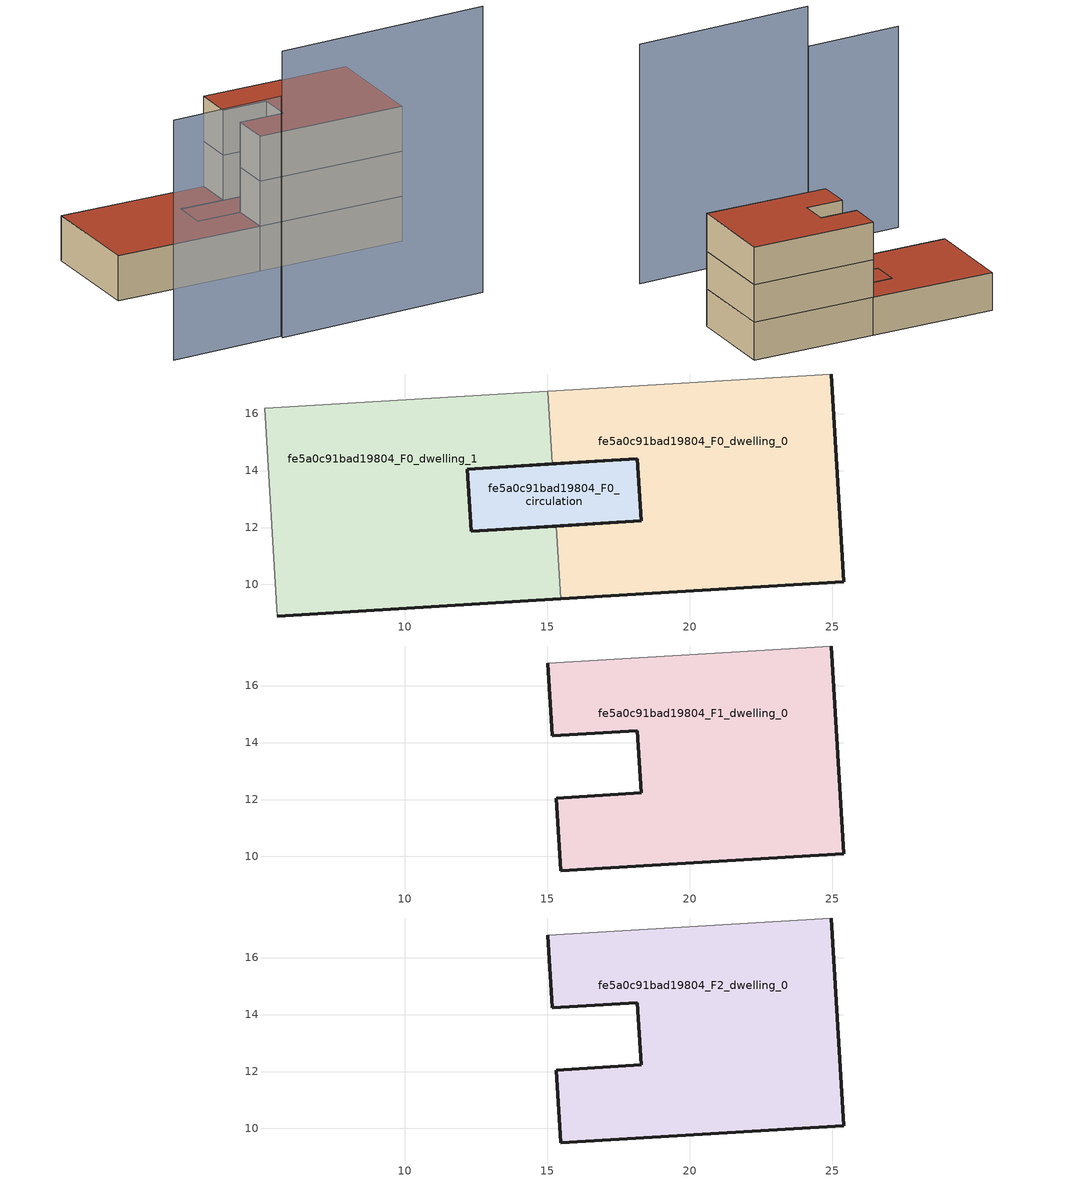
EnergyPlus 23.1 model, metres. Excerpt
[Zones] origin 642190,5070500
fe5a0c91bad19804_F0_dwelling_0
 floor ground (EU_floor_Construction): 24.96,17.39 25.4,10.1 15.46,9.5 15.31,12.05 18.29,12.23 18.16,14.42 15.17,14.23 15.02,16.79 z0
 wall outside (EU_wall_Construction): 15.17,14.23 18.16,14.42 18.29,12.23 15.31,12.05 / 15.46,9.5 25.4,10.1 24.96,17.39 z0:3
 wall adiabatic (EU_wall_Construction): 24.96,17.39 15.02,16.79 z0:3
 wall to fe5a0c91bad19804_F0_dwelling_1 (EU_wall_Construction): 15.02,16.79 15.17,14.23 / 15.31,12.05 15.46,9.5 z0:3
fe5a0c91bad19804_F0_dwelling_1
 floor ground (EU_floor_Construction): 15.02,16.79 15.17,14.23 12.19,14.05 12.32,11.87 15.31,12.05 15.46,9.5 5.52,8.89 5.08,16.18 z0
 wall outside (EU_wall_Construction): 5.52,8.89 15.46,9.5 / 15.31,12.05 12.32,11.87 12.19,14.05 15.17,14.23 z0:3
 wall adiabatic (EU_wall_Construction): 15.02,16.79 5.08,16.18 5.52,8.89 z0:3
 roof outside (EU_roof_Construction): 15.46,9.5 15.31,12.05 12.32,11.87 12.19,14.05 15.17,14.23 15.02,16.79 5.08,16.18 5.52,8.89 z3
fe5a0c91bad19804_F0_circulation
 floor ground (EU_floor_Construction): 18.16,14.42 18.29,12.23 12.32,11.87 12.19,14.05 z0
 wall outside (EU_wall_Construction): 12.32,11.87 18.29,12.23 18.16,14.42 12.19,14.05 12.32,11.87 z0:3
 roof outside (EU_roof_Construction): 18.29,12.23 18.16,14.42 12.19,14.05 12.32,11.87 z3
fe5a0c91bad19804_F1_dwelling_0
 floor to fe5a0c91bad19804_F0_dwelling_0 (EU_floor_Construction): 24.96,17.39 25.4,10.1 15.46,9.5 15.31,12.05 18.29,12.23 18.16,14.42 15.17,14.23 15.02,16.79 z3
 wall outside (EU_wall_Construction): 15.02,16.79 15.17,14.23 18.16,14.42 18.29,12.23 15.31,12.05 15.46,9.5 25.4,10.1 24.96,17.39 z3:6
 wall adiabatic (EU_wall_Construction): 24.96,17.39 15.02,16.79 z3:6
fe5a0c91bad19804_F2_dwelling_0
 floor to fe5a0c91bad19804_F1_dwelling_0 (EU_floor_Construction): 24.96,17.39 25.4,10.1 15.46,9.5 15.31,12.05 18.29,12.23 18.16,14.42 15.17,14.23 15.02,16.79 z6
 wall outside (EU_wall_Construction): 15.02,16.79 15.17,14.23 18.16,14.42 18.29,12.23 15.31,12.05 15.46,9.5 25.4,10.1 24.96,17.39 z6:9
 wall adiabatic (EU_wall_Construction): 24.96,17.39 15.02,16.79 z6:9
 roof outside (EU_roof_Construction): 25.4,10.1 24.96,17.39 15.02,16.79 15.17,14.23 18.16,14.42 18.29,12.23 15.31,12.05 15.46,9.5 z9
shading: 12.18,-0.72 26.43,0.64 z0:19.1; 4.63,-1.12 12.21,-0.44 z0:16
[Building]
EU S2 Campaign: North Axis=0; Terrain=City; Solar Distribution=FullExterior
[Site:Location]
Lyon-Bron: Latitude=45.75; Longitude=5; Time Zone=1; Elevation=198
[SizingPeriod:WeatherFileDays]
AnnualSizingPeriod: Begin Month=1; Begin Day of Month=1; End Month=12; End Day of Month=31; Day of Week for Start Day=Monday; Use Weather File Daylight Saving Period=No; Use Weather File Rain and Snow Indicators=No
[MATERIAL]
EU_InternalMass_Material: Roughness=MediumRough; Thickness=0.1; Conductivity=1; Density=1800; Specific Heat=900; Thermal Absorptance=0.9; Solar Absorptance=0.7; Visible Absorptance=0.7
[MATERIAL:NOMASS] Roughness=MediumRough; Thermal Absorptance=0.9; Solar Absorptance=0.7; Visible Absorptance=0.7
Name | Thermal Resistance
EU_wall_NoMass | 0.87146
EU_roof_NoMass | 0.842276
EU_floor_NoMass | 0.496999
[CONSTRUCTION]
EU_wall_Construction: EU_wall_NoMass
EU_roof_Construction: EU_roof_NoMass
EU_floor_Construction: EU_floor_NoMass
EU_InternalMass_Construction: EU_InternalMass_Material
[ZONE] Type=1; Multiplier=1; Ceiling Height=autocalculate; Floor Area=autocalculate; Part of Total Floor Area=Yes
Name | Volume
fe5a0c91bad19804_F0_dwelling_0; fe5a0c91bad19804_F1_dwelling_0; fe5a0c91bad19804_F2_dwelling_0 | 198.566
fe5a0c91bad19804_F0_dwelling_1 | 198.567
fe5a0c91bad19804_F0_circulation | 39.2769
[INTERNALMASS] Construction=EU_InternalMass_Construction
Name | Zone or ZoneList | Surface Area
fe5a0c91bad19804_F0_dwelling_0_EU_InternalMass | fe5a0c91bad19804_F0_dwelling_0 | 66.1888
fe5a0c91bad19804_F0_dwelling_1_EU_InternalMass | fe5a0c91bad19804_F0_dwelling_1 | 66.1888
fe5a0c91bad19804_F1_dwelling_0_EU_InternalMass | fe5a0c91bad19804_F1_dwelling_0 | 145.835
fe5a0c91bad19804_F2_dwelling_0_EU_InternalMass | fe5a0c91bad19804_F2_dwelling_0 | 145.835
[OTHEREQUIPMENT] Fuel Type=Electricity; Design Level Calculation Method=Watts/Area; Power per Zone Floor Area=1; Fraction Latent=0; Fraction Radiant=0; Fraction Lost=0; Carbon Dioxide Generation Rate=0; EndUse Subcategory=EU_Step8_InternalGains
Name | Zone or ZoneList or Space or SpaceList | Schedule
EU_Step8_InternalGain_fe5a0c91bad19804_F0_dwelling_0_f000 | fe5a0c91bad19804_F0_dwelling_0 | EU_Step8_GainSchedule_fe5a0c91bad19804_F0_dwelling_0_f000
EU_Step8_InternalGain_fe5a0c91bad19804_F0_dwelling_1_f000 | fe5a0c91bad19804_F0_dwelling_1 | EU_Step8_GainSchedule_fe5a0c91bad19804_F0_dwelling_1_f000
EU_Step8_InternalGain_fe5a0c91bad19804_F1_dwelling_0_f000 | fe5a0c91bad19804_F1_dwelling_0 | EU_Step8_GainSchedule_fe5a0c91bad19804_F1_dwelling_0_f000
EU_Step8_InternalGain_fe5a0c91bad19804_F2_dwelling_0_f000 | fe5a0c91bad19804_F2_dwelling_0 | EU_Step8_GainSchedule_fe5a0c91bad19804_F2_dwelling_0_f000
[ZONEINFILTRATION:DESIGNFLOWRATE]
EU_Circulation_Infiltration_fe5a0c91bad19804_F0_circulation: Zone or ZoneList or Space or SpaceList=fe5a0c91bad19804_F0_circulation; Schedule=EU_AlwaysOn; Design Flow Rate Calculation Method=Flow/Area; Flow Rate per Floor Area=0.0005; Constant Term Coefficient=1; Temperature Term Coefficient=0; Velocity Term Coefficient=0; Velocity Squared Term Coefficient=0
[ZONEVENTILATION:DESIGNFLOWRATE] Schedule=EU_AlwaysOn; Design Flow Rate Calculation Method=AirChanges/Hour; Air Changes per Hour=0.425; Ventilation Type=Natural; Fan Pressure Rise=0; Fan Total Efficiency=1; Constant Term Coefficient=1; Temperature Term Coefficient=0; Velocity Term Coefficient=0; Velocity Squared Term Coefficient=0; Minimum Indoor Temperature=-100; Maximum Indoor Temperature=100; Delta Temperature=-100; Minimum Outdoor Temperature=-100; Maximum Outdoor Temperature=100; Maximum Wind Speed=40
Name | Zone or ZoneList or Space or SpaceList
EU_ConstantAir_fe5a0c91bad19804_F0_dwelling_0 | fe5a0c91bad19804_F0_dwelling_0
EU_ConstantAir_fe5a0c91bad19804_F0_dwelling_1 | fe5a0c91bad19804_F0_dwelling_1
EU_ConstantAir_fe5a0c91bad19804_F1_dwelling_0 | fe5a0c91bad19804_F1_dwelling_0
EU_ConstantAir_fe5a0c91bad19804_F2_dwelling_0 | fe5a0c91bad19804_F2_dwelling_0
[HVACTEMPLATE:THERMOSTAT] Constant Heating Setpoint=20; Constant Cooling Setpoint=50
EU_HeatOnly_fe5a0c91bad19804_F0_dwelling_0; EU_HeatOnly_fe5a0c91bad19804_F0_dwelling_1; EU_HeatOnly_fe5a0c91bad19804_F1_dwelling_0; EU_HeatOnly_fe5a0c91bad19804_F2_dwelling_0
[HVACTEMPLATE:ZONE:IDEALLOADSAIRSYSTEM] System Availability Schedule=EU_AlwaysOn; Maximum Heating Supply Air Temperature=50; Minimum Cooling Supply Air Temperature=13; Maximum Heating Supply Air Humidity Ratio=0.0156; Minimum Cooling Supply Air Humidity Ratio=0.0077; Heating Limit=NoLimit; Cooling Limit=NoLimit; Heating Availability Schedule=EU_AlwaysOn; Cooling Availability Schedule=EU_CoolingOff; Dehumidification Control Type=ConstantSensibleHeatRatio; Cooling Sensible Heat Ratio=0.7; Dehumidification Setpoint=60; Humidification Control Type=None; Humidification Setpoint=30; Outdoor Air Method=None; Outdoor Air Flow Rate per Person=0.00944; Outdoor Air Flow Rate per Zone Floor Area=0; Outdoor Air Flow Rate per Zone=0; Demand Controlled Ventilation Type=None; Outdoor Air Economizer Type=NoEconomizer; Heat Recovery Type=None; Sensible Heat Recovery Effectiveness=0.7; Latent Heat Recovery Effectiveness=0.65
Name | Template Thermostat
fe5a0c91bad19804_F0_dwelling_0 | EU_HeatOnly_fe5a0c91bad19804_F0_dwelling_0
fe5a0c91bad19804_F0_dwelling_1 | EU_HeatOnly_fe5a0c91bad19804_F0_dwelling_1
fe5a0c91bad19804_F1_dwelling_0 | EU_HeatOnly_fe5a0c91bad19804_F1_dwelling_0
fe5a0c91bad19804_F2_dwelling_0 | EU_HeatOnly_fe5a0c91bad19804_F2_dwelling_0
[SIZING:ZONE] Zone Cooling Design Supply Air Temperature Input Method=SupplyAirTemperature; Zone Cooling Design Supply Air Temperature=13; Zone Heating Design Supply Air Temperature Input Method=SupplyAirTemperature; Zone Heating Design Supply Air Temperature=50; Zone Cooling Design Supply Air Humidity Ratio=0.008; Zone Heating Design Supply Air Humidity Ratio=0.008; Cooling Design Air Flow Method=DesignDay; Cooling Design Air Flow Rate=0; Cooling Minimum Air Flow per Zone Floor Area=0.000762; Cooling Minimum Air Flow=0; Cooling Minimum Air Flow Fraction=0.2; Heating Design Air Flow Method=DesignDay; Heating Design Air Flow Rate=0; Heating Maximum Air Flow per Zone Floor Area=0.002032; Heating Maximum Air Flow=0.141576; Heating Maximum Air Flow Fraction=0.3; Account for Dedicated Outdoor Air System=No; Dedicated Outdoor Air System Control Strategy=NeutralSupplyAir; Dedicated Outdoor Air Low Setpoint Temperature for Design=autosize; Dedicated Outdoor Air High Setpoint Temperature for Design=autosize; Zone Load Sizing Method=Sensible Load Only No Latent Load; Zone Latent Cooling Design Supply Air Humidity Ratio Input Method=HumidityRatioDifference; Zone Cooling Design Supply Air Humidity Ratio Difference=0.005; Zone Latent Heating Design Supply Air Humidity Ratio Input Method=HumidityRatioDifference; Zone Humidification Design Supply Air Humidity Ratio Difference=0.005
fe5a0c91bad19804_F0_dwelling_0; fe5a0c91bad19804_F0_dwelling_1; fe5a0c91bad19804_F1_dwelling_0; fe5a0c91bad19804_F2_dwelling_0
[SCHEDULE:CONSTANT]
Name | Hourly Value
EU_AlwaysOn | 1
EU_CoolingOff | 0
[SCHEDULE:FILE] Column Number=1; Rows to Skip at Top=0; Number of Hours of Data=8760; Column Separator=Comma; Interpolate to Timestep=No; Minutes per Item=60; Adjust Schedule for Daylight Savings=Yes
Name | File
EU_Step8_GainSchedule_fe5a0c91bad19804_F0_dwelling_0_f000 | ../../schedules/fe5a0c91bad19804/fe5a0c91bad19804_F0_dwelling_0_f000_gain.csv
EU_Step8_GainSchedule_fe5a0c91bad19804_F0_dwelling_1_f000 | ../../schedules/fe5a0c91bad19804/fe5a0c91bad19804_F0_dwelling_1_f000_gain.csv
EU_Step8_GainSchedule_fe5a0c91bad19804_F1_dwelling_0_f000 | ../../schedules/fe5a0c91bad19804/fe5a0c91bad19804_F1_dwelling_0_f000_gain.csv
EU_Step8_GainSchedule_fe5a0c91bad19804_F2_dwelling_0_f000 | ../../schedules/fe5a0c91bad19804/fe5a0c91bad19804_F2_dwelling_0_f000_gain.csv
